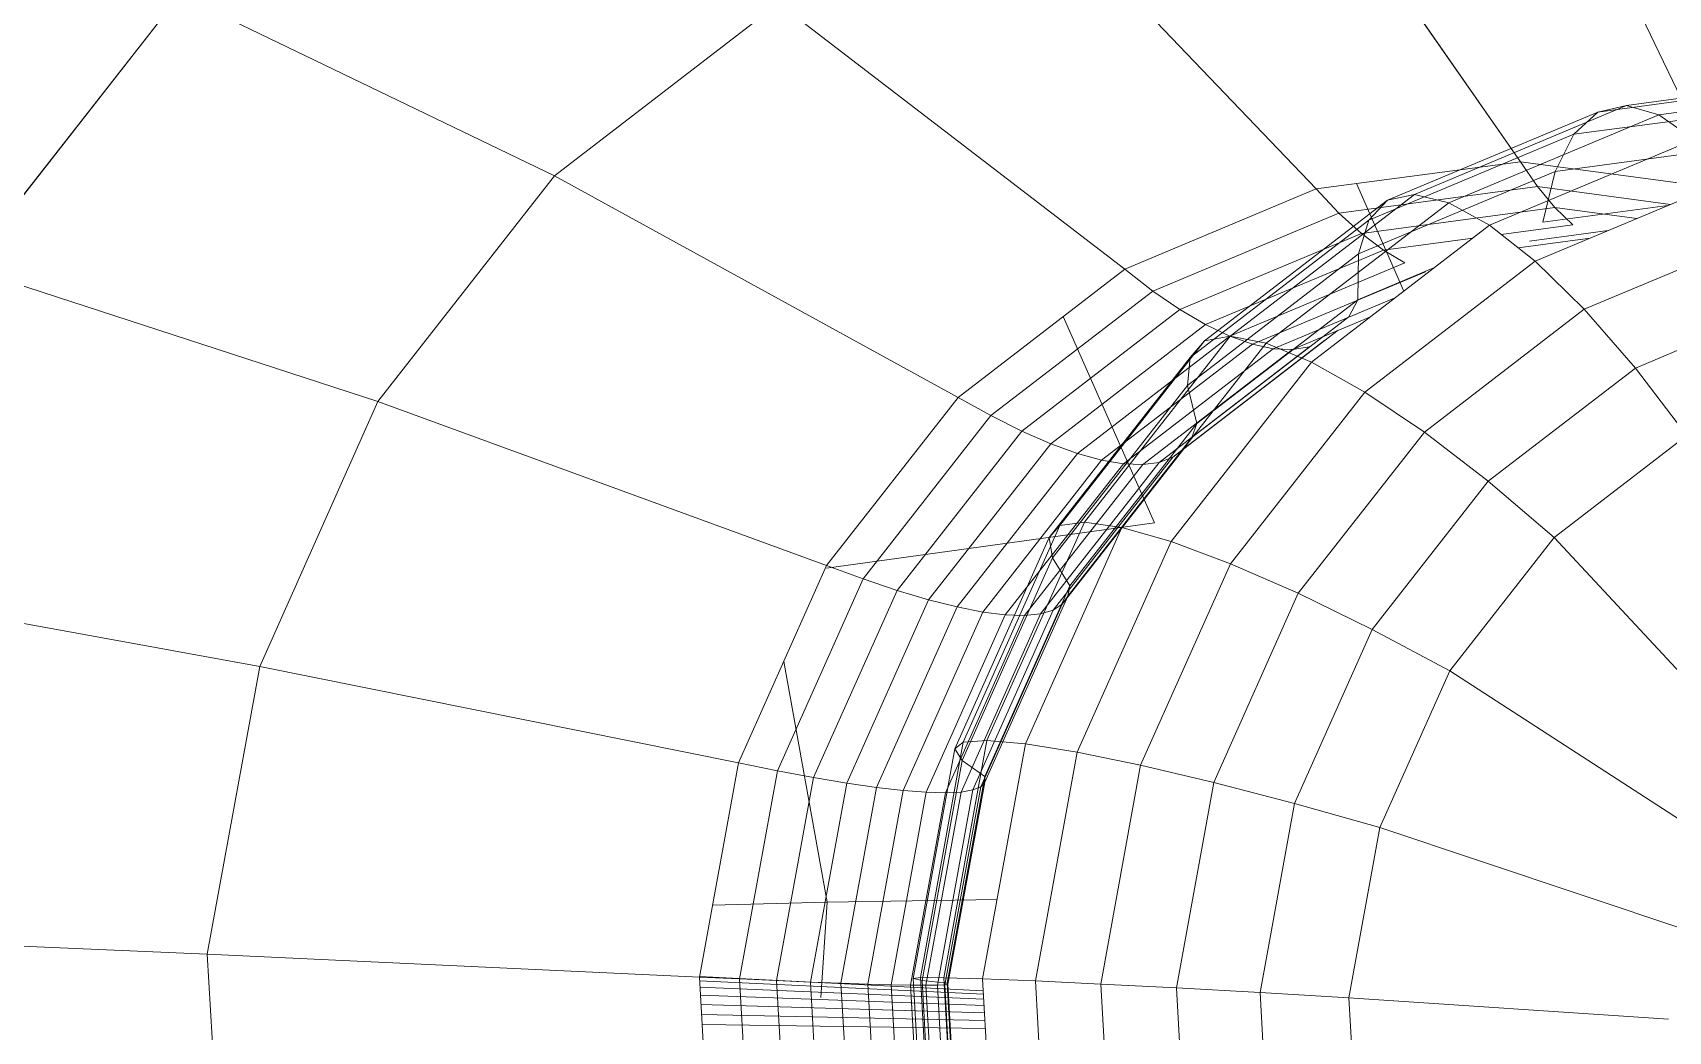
# Model space of a CAD drawing. Header units: inches. Extents: x -827 to 154, y -802 to 207.
# Drawn here: x -729.94 to -729.271, y 44.196 to 44.604 of the extents above; entities that cross this region are included whole.
import ezdxf

# ---------------------------------------------------------------- set-up
doc = ezdxf.new("R2010")
doc.units = ezdxf.units.IN
doc.header["$MEASUREMENT"] = 0
doc.layers.add('DrillPressTable _1__skp', color=8, linetype='Continuous', lineweight=9)
doc.layers.add('Layer0', color=7, linetype='Continuous', lineweight=9)

# ---------------------------------------------------------------- blocks, each defined once
blk = doc.blocks.new('DrillPressTable _1__skp_27-402070-Level 1')
at = {"layer": 'Layer0'}
for p, q in [((1.64834, 0.74325), (1.56225, 0.61954)), ((1.56225, 0.61954), (1.64834, 0.74325)), ((1.5363, 0.72821), (1.48, 0.61081)), ((1.48, 0.61081), (1.5363, 0.72821)), ((1.76044, 0.72825), (1.64572, 0.60838)), ((1.64572, 0.60838), (1.76044, 0.72825)), ((1.86556, 0.68418), (1.724, 0.57556)), ((1.724, 0.57556), (1.86556, 0.68418)), ((1.86556, 0.68418), (1.95711, 0.61379)), ((1.95711, 0.61379), (1.86556, 0.68418)), ((2.11039, 0.68766), (1.95711, 0.61379)), ((1.95711, 0.61379), (2.11039, 0.68766)), ((2.11039, 0.68766), (2.19756, 0.57628)), ((2.19756, 0.57628), (2.11039, 0.68766)), ((1.41412, 0.65096), (1.50565, 0.63872)), ((1.50565, 0.63872), (1.41412, 0.65096)), ((1.42652, 0.65487), (1.5189, 0.64251)), ((1.5189, 0.64251), (1.42652, 0.65487)), ((1.43895, 0.65209), (1.53062, 0.63983)), ((1.53062, 0.63983), (1.43895, 0.65209)), ((1.45102, 0.6427), (1.54044, 0.63075)), ((1.54044, 0.63075), (1.45102, 0.6427)), ((1.5189, 0.64251), (1.50565, 0.63872)), ((1.50565, 0.63872), (1.5189, 0.64251)), ((1.53062, 0.63983), (1.5189, 0.64251)), ((1.5189, 0.64251), (1.60554, 0.60619)), ((1.5189, 0.64251), (1.53062, 0.63983)), ((1.60554, 0.60619), (1.5189, 0.64251)), ((1.50565, 0.63872), (1.49128, 0.62856)), ((1.49128, 0.62856), (1.50565, 0.63872)), ((1.50565, 0.63872), (1.59148, 0.60273)), ((1.59148, 0.60273), (1.50565, 0.63872)), ((1.54044, 0.63075), (1.53062, 0.63983)), ((1.53062, 0.63983), (1.61659, 0.60378)), ((1.53062, 0.63983), (1.54044, 0.63075)), ((1.61659, 0.60378), (1.53062, 0.63983)), ((1.54803, 0.61556), (1.54044, 0.63075)), ((1.54044, 0.63075), (1.62429, 0.59559)), ((1.54044, 0.63075), (1.54803, 0.61556)), ((1.62429, 0.59559), (1.54044, 0.63075)), ((1.46234, 0.62702), (1.54803, 0.61556)), ((1.54803, 0.61556), (1.46234, 0.62702)), ((1.49128, 0.62856), (1.57486, 0.59352)), ((1.57486, 0.59352), (1.49128, 0.62856)), ((1.56225, 0.61954), (1.48416, 0.60906)), ((1.48416, 0.60906), (1.56225, 0.61954)), ((1.55316, 0.59475), (1.54803, 0.61556)), ((1.54803, 0.61556), (1.62839, 0.58187)), ((1.54803, 0.61556), (1.55316, 0.59475)), ((1.62839, 0.58187), (1.54803, 0.61556)), ((1.56225, 0.61954), (1.5553, 0.60938)), ((1.5553, 0.60938), (1.56225, 0.61954)), ((1.64572, 0.60838), (1.56225, 0.61954)), ((1.56225, 0.61954), (1.64572, 0.60838)), ((1.47627, 0.61237), (1.55622, 0.57885)), ((1.55622, 0.57885), (1.47627, 0.61237)), ((1.50084, 0.60207), (1.5553, 0.60938)), ((1.5553, 0.60938), (1.50084, 0.60207)), ((1.5553, 0.60938), (1.54813, 0.60076)), ((1.54813, 0.60076), (1.5553, 0.60938)), ((1.5553, 0.60938), (1.63643, 0.59853)), ((1.63643, 0.59853), (1.5553, 0.60938)), ((1.60986, 0.56662), (1.62926, 0.61058)), ((1.62926, 0.61058), (1.60986, 0.56662)), ((1.95711, 0.61379), (1.79217, 0.52314)), ((1.95711, 0.61379), (1.79217, 0.52314)), ((1.95711, 0.61379), (2.02933, 0.52152)), ((1.95711, 0.61379), (2.02933, 0.52152)), ((1.59148, 0.60273), (1.57486, 0.59352)), ((1.57486, 0.59352), (1.59148, 0.60273)), ((1.60554, 0.60619), (1.59148, 0.60273)), ((1.59148, 0.60273), (1.60554, 0.60619)), ((1.59148, 0.60273), (1.66622, 0.54527)), ((1.66622, 0.54527), (1.59148, 0.60273)), ((1.61659, 0.60378), (1.60554, 0.60619)), ((1.60554, 0.60619), (1.68098, 0.54818)), ((1.60554, 0.60619), (1.61659, 0.60378)), ((1.68098, 0.54818), (1.60554, 0.60619)), ((1.62429, 0.59559), (1.61659, 0.60378)), ((1.61659, 0.60378), (1.69146, 0.54622)), ((1.61659, 0.60378), (1.62429, 0.59559)), ((1.69146, 0.54622), (1.61659, 0.60378)), ((1.64572, 0.60838), (1.63643, 0.59853)), ((1.63643, 0.59853), (1.64572, 0.60838)), ((1.724, 0.57556), (1.64572, 0.60838)), ((1.64572, 0.60838), (1.724, 0.57556)), ((1.50196, 0.6016), (1.55316, 0.59475)), ((1.55316, 0.59475), (1.50196, 0.6016)), ((1.51467, 0.59627), (1.54813, 0.60076)), ((1.54813, 0.60076), (1.51467, 0.59627)), ((1.54813, 0.60076), (1.54077, 0.59374)), ((1.54077, 0.59374), (1.54813, 0.60076)), ((1.54813, 0.60076), (1.62727, 0.59018)), ((1.62727, 0.59018), (1.54813, 0.60076)), ((1.62839, 0.58187), (1.62429, 0.59559)), ((1.62429, 0.59559), (1.69732, 0.53944)), ((1.62429, 0.59559), (1.62839, 0.58187)), ((1.69732, 0.53944), (1.62429, 0.59559)), ((1.63643, 0.59853), (1.62727, 0.59018)), ((1.62727, 0.59018), (1.63643, 0.59853)), ((1.63643, 0.59853), (1.7125, 0.56663)), ((1.7125, 0.56663), (1.63643, 0.59853)), ((1.46108, 0.59067), (1.53614, 0.55919)), ((1.46108, 0.59067), (1.53614, 0.55919)), ((1.52637, 0.59137), (1.55853, 0.58707)), ((1.55853, 0.58707), (1.52637, 0.59137)), ((1.54077, 0.59374), (1.57015, 0.58982)), ((1.57015, 0.58982), (1.54077, 0.59374)), ((1.57486, 0.59352), (1.55622, 0.57885)), ((1.55622, 0.57885), (1.57486, 0.59352)), ((1.57486, 0.59352), (1.64764, 0.53756)), ((1.64764, 0.53756), (1.57486, 0.59352)), ((1.62727, 0.59018), (1.61829, 0.58338)), ((1.61829, 0.58338), (1.62727, 0.59018)), ((1.62727, 0.59018), (1.70148, 0.55907)), ((1.70148, 0.55907), (1.62727, 0.59018)), ((1.53369, 0.5883), (1.5632, 0.58435)), ((1.5632, 0.58435), (1.53369, 0.5883)), ((1.58169, 0.58827), (1.61829, 0.58338)), ((1.61829, 0.58338), (1.58169, 0.58827)), ((1.61829, 0.58338), (1.60955, 0.57815)), ((1.60955, 0.57815), (1.61829, 0.58338)), ((1.61829, 0.58338), (1.69099, 0.5529)), ((1.69099, 0.5529), (1.61829, 0.58338)), ((1.62875, 0.56307), (1.62839, 0.58187)), ((1.62839, 0.58187), (1.69836, 0.52807)), ((1.62839, 0.58187), (1.62875, 0.56307)), ((1.69836, 0.52807), (1.62839, 0.58187)), ((1.55622, 0.57885), (1.53614, 0.55919)), ((1.55622, 0.57885), (1.53614, 0.55919)), ((1.55622, 0.57885), (1.62584, 0.52533)), ((1.55622, 0.57885), (1.62584, 0.52533)), ((1.59735, 0.57623), (1.62875, 0.56307)), ((1.62875, 0.56307), (1.59735, 0.57623)), ((1.60955, 0.57815), (1.6811, 0.54816)), ((1.6811, 0.54816), (1.60955, 0.57815)), ((1.724, 0.57556), (1.7125, 0.56663)), ((1.7125, 0.56663), (1.724, 0.57556)), ((1.79217, 0.52314), (1.724, 0.57556)), ((1.724, 0.57556), (1.79217, 0.52314)), ((2.19756, 0.57628), (2.02933, 0.52152)), ((2.02933, 0.52152), (2.19756, 0.57628)), ((1.60108, 0.57454), (1.67184, 0.54487)), ((1.67184, 0.54487), (1.60108, 0.57454)), ((1.51527, 0.53517), (1.4462, 0.56413)), ((1.4462, 0.56413), (1.51527, 0.53517)), ((1.61317, 0.56406), (1.66328, 0.54306)), ((1.66328, 0.54306), (1.61317, 0.56406)), ((1.63234, 0.55612), (1.62875, 0.56307)), ((1.62875, 0.56307), (1.69457, 0.51246)), ((1.62875, 0.56307), (1.63234, 0.55612)), ((1.69457, 0.51246), (1.62875, 0.56307)), ((1.7125, 0.56663), (1.70148, 0.55907)), ((1.70148, 0.55907), (1.7125, 0.56663)), ((1.7125, 0.56663), (1.77875, 0.5157)), ((1.77875, 0.5157), (1.7125, 0.56663)), ((1.51527, 0.53517), (1.53614, 0.55919)), ((1.53614, 0.55919), (1.51527, 0.53517)), ((1.60151, 0.50894), (1.53614, 0.55919)), ((1.53614, 0.55919), (1.60151, 0.50894)), ((1.62351, 0.55612), (1.65546, 0.54272)), ((1.65546, 0.54272), (1.62351, 0.55612)), ((1.63234, 0.55612), (1.69661, 0.5067)), ((1.69661, 0.5067), (1.63234, 0.55612)), ((1.70148, 0.55907), (1.69099, 0.5529)), ((1.69099, 0.5529), (1.70148, 0.55907)), ((1.70148, 0.55907), (1.76611, 0.50938)), ((1.76611, 0.50938), (1.70148, 0.55907)), ((1.7119, 0.4718), (1.74916, 0.55622)), ((1.74916, 0.55622), (1.7119, 0.4718)), ((1.63683, 0.55059), (1.69986, 0.50213)), ((1.69986, 0.50213), (1.63683, 0.55059)), ((1.69099, 0.5529), (1.6811, 0.54816)), ((1.6811, 0.54816), (1.69099, 0.5529)), ((1.69099, 0.5529), (1.7543, 0.50422)), ((1.7543, 0.50422), (1.69099, 0.5529)), ((1.6422, 0.5465), (1.70431, 0.49875)), ((1.70431, 0.49875), (1.6422, 0.5465)), ((1.66622, 0.54527), (1.64764, 0.53756)), ((1.64764, 0.53756), (1.66622, 0.54527)), ((1.65546, 0.54272), (1.64842, 0.54387)), ((1.64842, 0.54387), (1.70992, 0.49659)), ((1.64842, 0.54387), (1.65546, 0.54272)), ((1.70992, 0.49659), (1.64842, 0.54387)), ((1.66328, 0.54306), (1.65546, 0.54272)), ((1.65546, 0.54272), (1.66328, 0.54306)), ((1.65546, 0.54272), (1.71668, 0.49566)), ((1.71668, 0.49566), (1.65546, 0.54272)), ((1.67184, 0.54487), (1.66328, 0.54306)), ((1.66328, 0.54306), (1.67184, 0.54487)), ((1.66328, 0.54306), (1.72454, 0.49596)), ((1.72454, 0.49596), (1.66328, 0.54306)), ((1.68098, 0.54818), (1.66622, 0.54527)), ((1.66622, 0.54527), (1.68098, 0.54818)), ((1.66622, 0.54527), (1.72518, 0.46993)), ((1.72518, 0.46993), (1.66622, 0.54527)), ((1.6811, 0.54816), (1.67184, 0.54487)), ((1.67184, 0.54487), (1.6811, 0.54816)), ((1.67184, 0.54487), (1.73346, 0.49749)), ((1.73346, 0.49749), (1.67184, 0.54487)), ((1.69146, 0.54622), (1.68098, 0.54818)), ((1.69146, 0.54622), (1.68098, 0.54818)), ((1.7405, 0.47213), (1.68098, 0.54818)), ((1.7405, 0.47213), (1.68098, 0.54818)), ((1.6811, 0.54816), (1.7434, 0.50025)), ((1.7434, 0.50025), (1.6811, 0.54816)), ((1.69732, 0.53944), (1.69146, 0.54622)), ((1.69732, 0.53944), (1.69146, 0.54622)), ((1.75052, 0.47076), (1.69146, 0.54622)), ((1.69146, 0.54622), (1.75052, 0.47076)), ((1.49428, 0.50755), (1.51527, 0.53517)), ((1.51527, 0.53517), (1.49428, 0.50755)), ((1.57542, 0.48892), (1.51527, 0.53517)), ((1.51527, 0.53517), (1.57542, 0.48892)), ((1.64764, 0.53756), (1.62584, 0.52533)), ((1.64764, 0.53756), (1.62584, 0.52533)), ((1.64764, 0.53756), (1.70505, 0.4642)), ((1.64764, 0.53756), (1.70505, 0.4642)), ((1.69836, 0.52807), (1.69732, 0.53944)), ((1.69836, 0.52807), (1.69732, 0.53944)), ((1.75492, 0.46584), (1.69732, 0.53944)), ((1.69732, 0.53944), (1.75492, 0.46584)), ((1.60151, 0.50894), (1.62584, 0.52533)), ((1.62584, 0.52533), (1.60151, 0.50894)), ((1.68076, 0.45515), (1.62584, 0.52533)), ((1.62584, 0.52533), (1.68076, 0.45515)), ((1.69457, 0.51246), (1.69836, 0.52807)), ((1.69457, 0.51246), (1.69836, 0.52807)), ((1.75356, 0.45753), (1.69836, 0.52807)), ((1.69836, 0.52807), (1.75356, 0.45753)), ((1.79217, 0.52314), (1.77875, 0.5157)), ((1.79217, 0.52314), (1.77875, 0.5157)), ((1.79217, 0.52314), (1.84595, 0.45443)), ((1.84595, 0.45443), (1.79217, 0.52314)), ((1.77875, 0.5157), (1.76611, 0.50938)), ((1.76611, 0.50938), (1.77875, 0.5157)), ((1.83101, 0.44892), (1.77875, 0.5157)), ((1.83101, 0.44892), (1.77875, 0.5157)), ((1.84595, 0.45443), (2.02933, 0.52152)), ((2.02933, 0.52152), (1.84595, 0.45443)), ((2.02933, 0.52152), (2.07767, 0.41315)), ((2.02933, 0.52152), (2.07767, 0.41315)), ((1.57542, 0.48892), (1.60151, 0.50894)), ((1.60151, 0.50894), (1.57542, 0.48892)), ((1.65307, 0.44305), (1.60151, 0.50894)), ((1.60151, 0.50894), (1.65307, 0.44305)), ((1.69661, 0.5067), (1.69457, 0.51246)), ((1.69661, 0.5067), (1.69457, 0.51246)), ((1.74649, 0.44611), (1.69457, 0.51246)), ((1.69457, 0.51246), (1.74649, 0.44611)), ((1.76611, 0.50938), (1.7543, 0.50422)), ((1.7543, 0.50422), (1.76611, 0.50938)), ((1.76611, 0.50938), (1.81708, 0.44424)), ((1.81708, 0.44424), (1.76611, 0.50938)), ((1.54842, 0.46592), (1.49428, 0.50755)), ((1.49428, 0.50755), (1.54842, 0.46592)), ((1.69986, 0.50213), (1.69661, 0.5067)), ((1.69986, 0.50213), (1.69661, 0.5067)), ((1.74731, 0.44192), (1.69661, 0.5067)), ((1.69661, 0.5067), (1.74731, 0.44192)), ((1.70431, 0.49875), (1.69986, 0.50213)), ((1.70431, 0.49875), (1.69986, 0.50213)), ((1.74958, 0.43859), (1.69986, 0.50213)), ((1.69986, 0.50213), (1.74958, 0.43859)), ((1.7543, 0.50422), (1.7434, 0.50025)), ((1.7434, 0.50025), (1.7543, 0.50422)), ((1.7543, 0.50422), (1.80424, 0.44041)), ((1.80424, 0.44041), (1.7543, 0.50422)), ((1.70992, 0.49659), (1.70431, 0.49875)), ((1.70992, 0.49659), (1.70431, 0.49875)), ((1.7533, 0.43615), (1.70431, 0.49875)), ((1.70431, 0.49875), (1.7533, 0.43615)), ((1.71668, 0.49566), (1.70992, 0.49659)), ((1.71668, 0.49566), (1.70992, 0.49659)), ((1.75844, 0.4346), (1.70992, 0.49659)), ((1.70992, 0.49659), (1.75844, 0.4346)), ((1.72454, 0.49596), (1.71668, 0.49566)), ((1.71668, 0.49566), (1.72454, 0.49596)), ((1.71668, 0.49566), (1.76497, 0.43396)), ((1.71668, 0.49566), (1.76497, 0.43396)), ((1.73346, 0.49749), (1.72454, 0.49596)), ((1.72454, 0.49596), (1.73346, 0.49749)), ((1.72454, 0.49596), (1.77286, 0.43422)), ((1.77286, 0.43422), (1.72454, 0.49596)), ((1.7434, 0.50025), (1.73346, 0.49749)), ((1.73346, 0.49749), (1.7434, 0.50025)), ((1.73346, 0.49749), (1.78207, 0.43539)), ((1.78207, 0.43539), (1.73346, 0.49749)), ((1.7434, 0.50025), (1.79255, 0.43745)), ((1.79255, 0.43745), (1.7434, 0.50025)), ((1.54842, 0.46592), (1.57542, 0.48892)), ((1.57542, 0.48892), (1.54842, 0.46592)), ((1.62287, 0.42829), (1.57542, 0.48892)), ((1.57542, 0.48892), (1.62287, 0.42829)), ((1.72518, 0.46993), (1.70505, 0.4642)), ((1.70505, 0.4642), (1.72518, 0.46993)), ((1.84595, 0.45331), (1.7119, 0.4718)), ((1.7119, 0.4718), (1.84595, 0.45331)), ((1.7405, 0.47213), (1.72518, 0.46993)), ((1.72518, 0.46993), (1.7405, 0.47213)), ((1.72518, 0.46993), (1.76465, 0.38145)), ((1.76465, 0.38145), (1.72518, 0.46993)), ((1.7405, 0.47213), (1.75052, 0.47076)), ((1.75052, 0.47076), (1.7405, 0.47213)), ((1.78034, 0.38283), (1.7405, 0.47213)), ((1.78034, 0.38283), (1.7405, 0.47213)), ((1.75052, 0.47076), (1.75492, 0.46584)), ((1.75492, 0.46584), (1.75052, 0.47076)), ((1.79005, 0.38213), (1.75052, 0.47076)), ((1.75052, 0.47076), (1.79005, 0.38213)), ((1.45742, 0.36801), (1.54842, 0.46592)), ((1.54842, 0.46592), (1.45742, 0.36801)), ((1.59113, 0.41135), (1.54842, 0.46592)), ((1.54842, 0.46592), (1.59113, 0.41135)), ((1.68076, 0.45515), (1.70505, 0.4642)), ((1.70505, 0.4642), (1.68076, 0.45515)), ((1.70505, 0.4642), (1.74349, 0.37805)), ((1.70505, 0.4642), (1.74349, 0.37805)), ((1.75492, 0.46584), (1.75356, 0.45753)), ((1.75356, 0.45753), (1.75492, 0.46584)), ((1.79348, 0.3794), (1.75492, 0.46584)), ((1.75492, 0.46584), (1.79348, 0.3794)), ((1.65307, 0.44305), (1.68076, 0.45515)), ((1.68076, 0.45515), (1.65307, 0.44305)), ((1.71752, 0.37273), (1.68076, 0.45515)), ((1.68076, 0.45515), (1.71752, 0.37273)), ((1.75356, 0.45753), (1.74649, 0.44611)), ((1.74649, 0.44611), (1.75356, 0.45753)), ((1.79052, 0.3747), (1.75356, 0.45753)), ((1.75356, 0.45753), (1.79052, 0.3747)), ((1.83101, 0.44892), (1.81708, 0.44424)), ((1.81708, 0.44424), (1.83101, 0.44892)), ((1.83101, 0.44892), (1.84595, 0.45443)), ((1.84595, 0.45443), (1.83101, 0.44892)), ((1.866, 0.3705), (1.83101, 0.44892)), ((1.866, 0.3705), (1.83101, 0.44892)), ((1.84595, 0.45443), (1.88195, 0.37374)), ((1.88195, 0.37374), (1.84595, 0.45443)), ((1.62287, 0.42829), (1.65307, 0.44305)), ((1.65307, 0.44305), (1.62287, 0.42829)), ((1.68759, 0.36567), (1.65307, 0.44305)), ((1.65307, 0.44305), (1.68759, 0.36567)), ((1.74649, 0.44611), (1.74731, 0.44192)), ((1.74731, 0.44192), (1.74649, 0.44611)), ((1.78125, 0.36819), (1.74649, 0.44611)), ((1.74649, 0.44611), (1.78125, 0.36819)), ((1.74731, 0.44192), (1.74958, 0.43859)), ((1.74958, 0.43859), (1.74731, 0.44192)), ((1.78125, 0.36584), (1.74731, 0.44192)), ((1.74731, 0.44192), (1.78125, 0.36584)), ((1.81708, 0.44424), (1.80424, 0.44041)), ((1.80424, 0.44041), (1.81708, 0.44424)), ((1.81708, 0.44424), (1.85121, 0.36774)), ((1.85121, 0.36774), (1.81708, 0.44424)), ((2.25591, 0.44548), (2.07767, 0.41315)), ((2.07767, 0.41315), (2.25591, 0.44548)), ((1.74958, 0.43859), (1.7533, 0.43615)), ((1.7533, 0.43615), (1.74958, 0.43859)), ((1.78287, 0.36398), (1.74958, 0.43859)), ((1.74958, 0.43859), (1.78287, 0.36398)), ((1.7533, 0.43615), (1.75844, 0.4346)), ((1.75844, 0.4346), (1.7533, 0.43615)), ((1.7861, 0.36263), (1.7533, 0.43615)), ((1.7533, 0.43615), (1.7861, 0.36263)), ((1.78207, 0.43539), (1.77286, 0.43422)), ((1.77286, 0.43422), (1.78207, 0.43539)), ((1.79255, 0.43745), (1.78207, 0.43539)), ((1.78207, 0.43539), (1.79255, 0.43745)), ((1.78207, 0.43539), (1.81461, 0.36245)), ((1.81461, 0.36245), (1.78207, 0.43539)), ((1.80424, 0.44041), (1.79255, 0.43745)), ((1.79255, 0.43745), (1.80424, 0.44041)), ((1.79255, 0.43745), (1.82545, 0.3637)), ((1.82545, 0.3637), (1.79255, 0.43745)), ((1.80424, 0.44041), (1.83767, 0.36547)), ((1.83767, 0.36547), (1.80424, 0.44041)), ((1.59113, 0.41135), (1.62287, 0.42829)), ((1.62287, 0.42829), (1.59113, 0.41135)), ((1.65464, 0.35709), (1.62287, 0.42829)), ((1.62287, 0.42829), (1.65464, 0.35709)), ((1.75844, 0.4346), (1.76497, 0.43396)), ((1.76497, 0.43396), (1.75844, 0.4346)), ((1.79091, 0.3618), (1.75844, 0.4346)), ((1.75844, 0.4346), (1.79091, 0.3618)), ((1.77286, 0.43422), (1.76497, 0.43396)), ((1.76497, 0.43396), (1.77286, 0.43422)), ((1.76497, 0.43396), (1.79729, 0.36149)), ((1.76497, 0.43396), (1.79729, 0.36149)), ((1.77286, 0.43422), (1.80521, 0.36171)), ((1.80521, 0.36171), (1.77286, 0.43422)), ((1.84572, 0.31669), (1.86345, 0.41521)), ((1.86345, 0.41521), (1.84572, 0.31669)), ((1.47991, 0.33927), (1.59113, 0.41135)), ((1.59113, 0.41135), (1.47991, 0.33927)), ((1.61972, 0.34726), (1.59113, 0.41135)), ((1.59113, 0.41135), (1.61972, 0.34726)), ((1.88195, 0.37374), (2.07767, 0.41315)), ((1.88195, 0.37374), (2.07767, 0.41315)), ((2.07767, 0.41315), (2.09911, 0.2955)), ((2.09911, 0.2955), (2.07767, 0.41315)), ((1.76465, 0.38145), (1.74349, 0.37805)), ((1.74349, 0.37805), (1.76465, 0.38145)), ((1.78034, 0.38283), (1.76465, 0.38145)), ((1.76465, 0.38145), (1.78034, 0.38283)), ((1.76465, 0.38145), (1.78215, 0.2854)), ((1.78215, 0.2854), (1.76465, 0.38145)), ((1.78034, 0.38283), (1.79005, 0.38213)), ((1.78034, 0.38283), (1.79801, 0.28587)), ((1.78034, 0.38283), (1.79005, 0.38213)), ((1.79801, 0.28587), (1.78034, 0.38283)), ((1.79005, 0.38213), (1.79348, 0.3794)), ((1.79348, 0.3794), (1.79005, 0.38213)), ((1.80759, 0.28592), (1.79005, 0.38213)), ((1.80759, 0.28592), (1.79005, 0.38213)), ((1.71752, 0.37273), (1.74349, 0.37805)), ((1.74349, 0.37805), (1.71752, 0.37273)), ((1.74349, 0.37805), (1.76053, 0.28452)), ((1.74349, 0.37805), (1.76053, 0.28452)), ((1.79052, 0.3747), (1.78125, 0.36819)), ((1.78125, 0.36819), (1.79052, 0.3747)), ((1.79348, 0.3794), (1.79052, 0.3747)), ((1.79052, 0.3747), (1.79348, 0.3794)), ((1.80691, 0.28477), (1.79052, 0.3747)), ((1.79052, 0.3747), (1.80691, 0.28477)), ((1.81058, 0.28555), (1.79348, 0.3794)), ((1.79348, 0.3794), (1.81058, 0.28555)), ((1.68759, 0.36567), (1.71752, 0.37273)), ((1.71752, 0.37273), (1.68759, 0.36567)), ((1.73383, 0.28326), (1.71752, 0.37273)), ((1.71752, 0.37273), (1.73383, 0.28326)), ((1.78125, 0.36819), (1.78125, 0.36584)), ((1.78125, 0.36584), (1.78125, 0.36819)), ((1.79667, 0.2836), (1.78125, 0.36819)), ((1.78125, 0.36819), (1.79667, 0.2836)), ((1.866, 0.3705), (1.85121, 0.36774)), ((1.85121, 0.36774), (1.866, 0.3705)), ((1.866, 0.3705), (1.88195, 0.37374)), ((1.88195, 0.37374), (1.866, 0.3705)), ((1.88151, 0.28536), (1.866, 0.3705)), ((1.88151, 0.28536), (1.866, 0.3705)), ((1.88195, 0.37374), (1.89791, 0.28613)), ((1.88195, 0.37374), (1.89791, 0.28613)), ((1.65464, 0.35709), (1.68759, 0.36567)), ((1.68759, 0.36567), (1.65464, 0.35709)), ((1.7029, 0.28167), (1.68759, 0.36567)), ((1.68759, 0.36567), (1.7029, 0.28167)), ((1.78125, 0.36584), (1.78287, 0.36398)), ((1.78287, 0.36398), (1.78125, 0.36584)), ((1.79631, 0.28324), (1.78125, 0.36584)), ((1.78125, 0.36584), (1.79631, 0.28324)), ((1.78287, 0.36398), (1.7861, 0.36263)), ((1.7861, 0.36263), (1.78287, 0.36398)), ((1.79763, 0.28297), (1.78287, 0.36398)), ((1.78287, 0.36398), (1.79763, 0.28297)), ((1.7861, 0.36263), (1.79091, 0.3618)), ((1.79091, 0.3618), (1.7861, 0.36263)), ((1.80064, 0.28282), (1.7861, 0.36263)), ((1.7861, 0.36263), (1.80064, 0.28282)), ((1.79091, 0.3618), (1.79729, 0.36149)), ((1.79091, 0.3618), (1.80531, 0.28277)), ((1.79091, 0.3618), (1.79729, 0.36149)), ((1.79091, 0.3618), (1.80531, 0.28277)), ((1.80521, 0.36171), (1.79729, 0.36149)), ((1.79729, 0.36149), (1.80521, 0.36171)), ((1.79729, 0.36149), (1.81163, 0.28282)), ((1.81163, 0.28282), (1.79729, 0.36149)), ((1.81461, 0.36245), (1.80521, 0.36171)), ((1.80521, 0.36171), (1.81461, 0.36245)), ((1.80521, 0.36171), (1.81955, 0.28299)), ((1.81955, 0.28299), (1.80521, 0.36171)), ((1.82545, 0.3637), (1.81461, 0.36245)), ((1.81461, 0.36245), (1.82545, 0.3637)), ((1.81461, 0.36245), (1.82904, 0.28326)), ((1.82904, 0.28326), (1.81461, 0.36245)), ((1.83767, 0.36547), (1.82545, 0.3637)), ((1.82545, 0.3637), (1.83767, 0.36547)), ((1.82545, 0.3637), (1.84004, 0.28363)), ((1.84004, 0.28363), (1.82545, 0.3637)), ((1.85121, 0.36774), (1.83767, 0.36547)), ((1.83767, 0.36547), (1.85121, 0.36774)), ((1.83767, 0.36547), (1.8525, 0.28411)), ((1.8525, 0.28411), (1.83767, 0.36547)), ((1.85121, 0.36774), (1.86635, 0.28469)), ((1.86635, 0.28469), (1.85121, 0.36774)), ((1.61972, 0.34726), (1.65464, 0.35709)), ((1.65464, 0.35709), (1.61972, 0.34726)), ((1.66872, 0.27978), (1.65464, 0.35709)), ((1.65464, 0.35709), (1.66872, 0.27978)), ((1.49497, 0.30551), (1.61972, 0.34726)), ((1.61972, 0.34726), (1.49497, 0.30551)), ((1.6324, 0.27768), (1.61972, 0.34726)), ((1.61972, 0.34726), (1.6324, 0.27768)), ((1.77623, 0.31789), (1.84572, 0.31669)), ((1.77623, 0.31789), (1.84572, 0.31669)), ((1.84572, 0.31669), (1.89255, 0.31558)), ((1.84572, 0.31669), (1.84821, 0.27784)), ((1.84572, 0.31669), (1.89255, 0.31558)), ((1.84821, 0.27784), (1.84572, 0.31669)), ((2.28179, 0.30347), (2.09911, 0.2955)), ((2.28179, 0.30347), (2.09911, 0.2955)), ((2.09911, 0.2955), (1.89791, 0.28613)), ((2.09911, 0.2955), (1.89791, 0.28613)), ((2.09229, 0.17596), (2.09911, 0.2955)), ((2.09911, 0.2955), (2.09229, 0.17596)), ((1.66872, 0.27978), (1.7029, 0.28167)), ((1.66872, 0.27978), (1.7029, 0.28167)), ((1.7029, 0.28167), (1.69803, 0.19631)), ((1.69803, 0.19631), (1.7029, 0.28167)), ((1.7029, 0.28167), (1.73383, 0.28326)), ((1.7029, 0.28167), (1.73383, 0.28326)), ((1.73383, 0.28326), (1.72865, 0.19235)), ((1.72865, 0.19235), (1.73383, 0.28326)), ((1.73383, 0.28326), (1.76053, 0.28452)), ((1.73383, 0.28326), (1.76053, 0.28452)), ((1.75511, 0.18948), (1.76053, 0.28452)), ((1.75511, 0.18948), (1.76053, 0.28452)), ((1.78215, 0.2854), (1.76053, 0.28452)), ((1.78215, 0.2854), (1.76053, 0.28452)), ((1.77659, 0.1878), (1.78215, 0.2854)), ((1.78215, 0.2854), (1.77659, 0.1878)), ((1.89768, 0.28202), (1.78168, 0.27715)), ((1.89768, 0.28202), (1.78168, 0.27715)), ((1.89783, 0.28463), (1.7818, 0.27919)), ((1.89783, 0.28463), (1.7818, 0.27919)), ((1.89791, 0.28636), (1.78188, 0.28055)), ((1.89791, 0.28636), (1.78188, 0.28055)), ((1.79801, 0.28587), (1.78215, 0.2854)), ((1.79801, 0.28587), (1.78215, 0.2854)), ((1.79631, 0.28324), (1.79152, 0.19931)), ((1.79152, 0.19931), (1.79631, 0.28324)), ((1.79667, 0.2836), (1.79177, 0.19765)), ((1.79177, 0.19765), (1.79667, 0.2836)), ((1.79801, 0.28587), (1.79239, 0.18735)), ((1.79801, 0.28587), (1.79239, 0.18735)), ((1.79763, 0.28297), (1.79294, 0.20067)), ((1.79294, 0.20067), (1.79763, 0.28297)), ((1.80064, 0.28282), (1.79602, 0.20172)), ((1.79602, 0.20172), (1.80064, 0.28282)), ((1.79667, 0.2836), (1.79631, 0.28324)), ((1.79667, 0.2836), (1.79631, 0.28324)), ((1.79631, 0.28324), (1.79763, 0.28297)), ((1.79631, 0.28324), (1.79763, 0.28297)), ((1.80691, 0.28477), (1.79667, 0.2836)), ((1.80691, 0.28477), (1.79667, 0.2836)), ((1.79763, 0.28297), (1.80064, 0.28282)), ((1.79763, 0.28297), (1.80064, 0.28282)), ((1.80759, 0.28592), (1.79801, 0.28587)), ((1.79801, 0.28587), (1.80759, 0.28592)), ((1.80064, 0.28282), (1.80531, 0.28277)), ((1.80064, 0.28282), (1.80531, 0.28277)), ((1.80531, 0.28277), (1.80074, 0.20246)), ((1.80074, 0.20246), (1.80531, 0.28277)), ((1.80691, 0.28477), (1.8017, 0.1934)), ((1.8017, 0.1934), (1.80691, 0.28477)), ((1.80759, 0.28592), (1.80201, 0.18816)), ((1.80201, 0.18816), (1.80759, 0.28592)), ((1.81058, 0.28555), (1.80515, 0.1902)), ((1.80515, 0.1902), (1.81058, 0.28555)), ((1.81163, 0.28282), (1.80531, 0.28277)), ((1.80531, 0.28277), (1.81163, 0.28282)), ((1.81058, 0.28555), (1.80691, 0.28477)), ((1.81058, 0.28555), (1.80691, 0.28477)), ((1.81163, 0.28282), (1.80707, 0.20289)), ((1.80707, 0.20289), (1.81163, 0.28282)), ((1.80759, 0.28592), (1.81058, 0.28555)), ((1.80759, 0.28592), (1.81058, 0.28555)), ((1.81955, 0.28299), (1.81163, 0.28282)), ((1.81163, 0.28282), (1.81955, 0.28299)), ((1.81499, 0.203), (1.81955, 0.28299)), ((1.81499, 0.203), (1.81955, 0.28299)), ((1.82904, 0.28326), (1.81955, 0.28299)), ((1.82904, 0.28326), (1.81955, 0.28299)), ((1.82445, 0.2028), (1.82904, 0.28326)), ((1.82904, 0.28326), (1.82445, 0.2028)), ((1.84004, 0.28363), (1.82904, 0.28326)), ((1.84004, 0.28363), (1.82904, 0.28326)), ((1.8354, 0.20228), (1.84004, 0.28363)), ((1.84004, 0.28363), (1.8354, 0.20228)), ((1.8525, 0.28411), (1.84004, 0.28363)), ((1.8525, 0.28411), (1.84004, 0.28363)), ((1.84778, 0.20144), (1.8525, 0.28411)), ((1.8525, 0.28411), (1.84778, 0.20144)), ((1.86635, 0.28469), (1.8525, 0.28411)), ((1.86635, 0.28469), (1.8525, 0.28411)), ((1.86153, 0.2003), (1.86635, 0.28469)), ((1.86635, 0.28469), (1.86153, 0.2003)), ((1.88151, 0.28536), (1.86635, 0.28469)), ((1.88151, 0.28536), (1.86635, 0.28469)), ((1.87658, 0.19885), (1.88151, 0.28536)), ((1.88151, 0.28536), (1.87658, 0.19885)), ((1.88151, 0.28536), (1.89791, 0.28613)), ((1.89791, 0.28613), (1.88151, 0.28536)), ((1.89791, 0.28613), (1.89284, 0.19711)), ((1.89284, 0.19711), (1.89791, 0.28613)), ((1.50165, 0.26886), (1.6324, 0.27768)), ((1.50165, 0.26886), (1.6324, 0.27768)), ((1.6324, 0.27768), (1.62837, 0.20698)), ((1.62837, 0.20698), (1.6324, 0.27768)), ((1.6324, 0.27768), (1.66872, 0.27978)), ((1.6324, 0.27768), (1.66872, 0.27978)), ((1.66872, 0.27978), (1.66425, 0.20124)), ((1.66425, 0.20124), (1.66872, 0.27978)), ((1.89727, 0.2749), (1.78137, 0.27156)), ((1.89727, 0.2749), (1.78137, 0.27156)), ((1.89749, 0.27871), (1.78154, 0.27455)), ((1.89749, 0.27871), (1.78154, 0.27455)), ((1.89704, 0.27081), (1.78118, 0.26836)), ((1.89704, 0.27081), (1.78118, 0.26836)), ((1.8968, 0.26669), (1.781, 0.26513)), ((1.8968, 0.26669), (1.781, 0.26513))]:
    blk.add_line(p, q, dxfattribs=at)
blk = doc.blocks.new('DrillPressTable _1__skp_26-402069-Level 1')
at = {"extrusion": (0, 0, -1)}
blk.add_blockref('DrillPressTable _1__skp_27-402070-Level 1', (-2.94551, 0.75063), dxfattribs=at)
blk = doc.blocks.new('DrillPressTable _1__skp_3-402046-Level 1')
blk.add_blockref('DrillPressTable _1__skp_26-402069-Level 1', (0.3888, 8.35145))
blk = doc.blocks.new('DrillPressTable _1__skp_2-402045-Level 1')
blk.add_blockref('DrillPressTable _1__skp_3-402046-Level 1', (1.95763, 0.52825))
blk = doc.blocks.new('DrillPressTable _1__skp_1-402044-Level 1')
at = {"rotation": 270.0000000000001}
blk.add_blockref('DrillPressTable _1__skp_2-402045-Level 1', (123.48663, 172.57369), dxfattribs=at)
blk = doc.blocks.new('DrillPressTable _1__skp-401998-Level 1')
blk.add_blockref('DrillPressTable _1__skp_1-402044-Level 1', (0, 0))

msp = doc.modelspace()

# ---------------------------------------------------------------- block references
at = {"layer": 'DrillPressTable _1__skp', "color": 7, "rotation": 89.99999999999967}
msp.add_blockref('DrillPressTable _1__skp-401998-Level 1', (-560.487909, -89.184773), dxfattribs=at)

doc.saveas('drawing.dxf')
